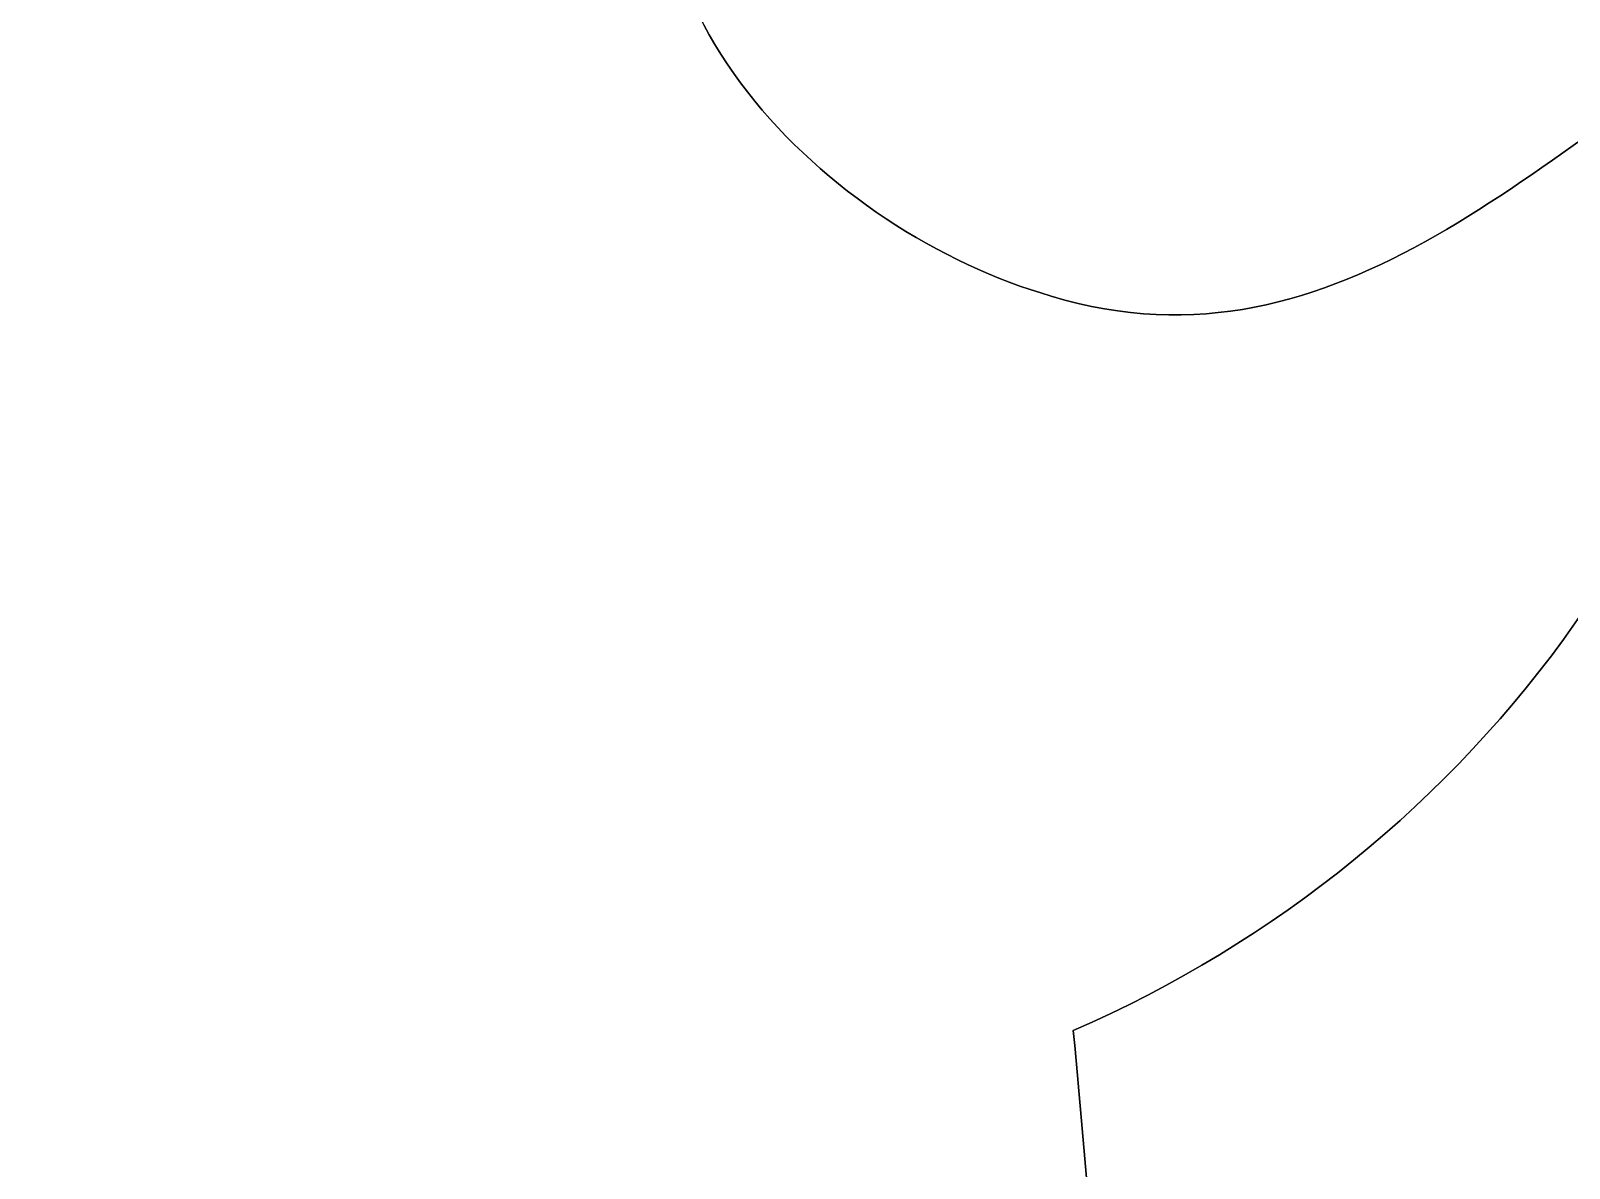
# Model space of a CAD drawing. Header units: centimetres. Extents: x -16.8 to 16.8, y -16.7 to 16.7.
# Drawn here: x 6.252 to 7.314, y -9.874 to -9.088 of the extents above; entities that cross this region are included whole.
import ezdxf

# ---------------------------------------------------------------- set-up
doc = ezdxf.new("R2010")
doc.units = ezdxf.units.CM
doc.header["$MEASUREMENT"] = 0
doc.layers.add('Layer 1', color=7, linetype='Continuous')

msp = doc.modelspace()

# ---------------------------------------------------------------- linework, layer by layer
at = {"layer": 'Layer 1', "color": 7}
for points, knots in [([(-16.77458, 16.66875), (-16.77458, 16.66875), (16.77458, 16.66875), (16.77458, 16.66875), (16.77458, 16.66875), (16.77458, 16.66875), (16.77458, -16.66875), (16.77458, -16.66875), (16.77458, -16.66875), (16.77458, -16.66875), (-16.77458, -16.66875), (-16.77458, -16.66875), (-16.77458, -16.66875), (-16.77458, -16.66875), (-16.77458, 16.66875), (-16.77458, 16.66875), (-16.77458, 16.66875), (-16.77458, 16.66875), (-16.77458, 16.66875), (-16.77458, 16.66875)], [0, 0, 0, 0, 0.1666667, 0.1666667, 0.1666667, 0.1666667, 0.3333333, 0.3333333, 0.3333333, 0.3333333, 0.5, 0.5, 0.5, 0.5, 0.6666667, 0.6666667, 0.6666667, 0.6666667, 1, 1, 1, 1]), ([(7.12329, -8.53616), (7.47607, -8.46596), (7.80874, -8.62118), (8.13576, -8.72843), (8.13576, -8.72843), (8.13188, -8.74995), (8.12412, -8.79334), (8.12024, -8.81486), (8.12024, -8.81486), (7.51522, -8.98137), (7.27604, -9.82239), (7.65104, -10.30817), (7.65104, -10.30817), (7.74665, -10.47715), (7.9562, -10.59462), (7.94844, -10.80911), (7.94844, -10.80911), (7.87365, -10.99961), (7.74559, -11.1693), (7.59354, -11.30582), (7.59354, -11.30582), (7.51205, -11.14778), (7.40375, -11.00208), (7.34695, -10.83239), (7.34695, -10.83239), (7.32966, -10.63625), (7.42491, -10.44751), (7.4235, -10.25137), (7.4235, -10.25137), (7.27745, -10.12649), (7.17268, -10.34062), (7.09789, -10.43764), (7.09789, -10.43764), (7.00017, -10.23267), (6.99347, -9.99984), (6.97195, -9.77829), (6.97195, -9.77829), (7.25099, -9.65764), (7.45702, -9.38283), (7.45314, -9.0745), (7.45314, -9.0745), (7.29897, -9.16411), (7.1568, -9.33203), (6.95678, -9.271), (6.95678, -9.271), (6.80261, -9.2269), (6.6361, -9.06498), (6.70313, -8.89318), (6.70313, -8.89318), (6.78215, -8.72455), (6.92926, -8.56156), (7.12329, -8.53616)], [0, 0, 0, 0, 0.0714286, 0.0714286, 0.0714286, 0.0714286, 0.1428571, 0.1428571, 0.1428571, 0.1428571, 0.2142857, 0.2142857, 0.2142857, 0.2142857, 0.2857143, 0.2857143, 0.2857143, 0.2857143, 0.3571429, 0.3571429, 0.3571429, 0.3571429, 0.4285714, 0.4285714, 0.4285714, 0.4285714, 0.5, 0.5, 0.5, 0.5, 0.5714286, 0.5714286, 0.5714286, 0.5714286, 0.6428571, 0.6428571, 0.6428571, 0.6428571, 0.7142857, 0.7142857, 0.7142857, 0.7142857, 0.7857143, 0.7857143, 0.7857143, 0.7857143, 0.8571429, 0.8571429, 0.8571429, 0.8571429, 1, 1, 1, 1])]:
    msp.add_open_spline(points, degree=3, knots=knots, dxfattribs=at)
at = {"layer": 'Layer 1', "color": 252}
msp.add_open_spline([(7.12329, -8.53616), (6.92926, -8.56156), (6.78215, -8.72455), (6.70313, -8.89318), (6.70313, -8.89318), (6.6361, -9.06498), (6.80261, -9.2269), (6.95678, -9.271), (6.95678, -9.271), (7.1568, -9.33203), (7.29897, -9.16411), (7.45314, -9.0745), (7.45314, -9.0745), (7.45702, -9.38283), (7.25099, -9.65764), (6.97195, -9.77829), (6.97195, -9.77829), (6.99347, -9.99984), (7.00017, -10.23267), (7.09789, -10.43764), (7.09789, -10.43764), (7.17268, -10.34062), (7.27745, -10.12649), (7.4235, -10.25137), (7.4235, -10.25137), (7.42491, -10.44751), (7.32966, -10.63625), (7.34695, -10.83239), (7.34695, -10.83239), (7.40375, -11.00208), (7.51205, -11.14778), (7.59354, -11.30582), (7.59354, -11.30582), (7.74559, -11.1693), (7.87365, -10.99961), (7.94844, -10.80911), (7.94844, -10.80911), (7.9562, -10.59462), (7.74665, -10.47715), (7.65104, -10.30817), (7.65104, -10.30817), (7.27604, -9.82239), (7.51522, -8.98137), (8.12024, -8.81486), (8.12024, -8.81486), (8.12412, -8.79334), (8.13188, -8.74995), (8.13576, -8.72843), (8.13576, -8.72843), (7.80874, -8.62118), (7.47607, -8.46596), (7.12329, -8.53616), (7.12329, -8.53616), (7.12329, -8.53616), (7.12329, -8.53616), (7.12329, -8.53616)], degree=3, knots=[0, 0, 0, 0, 0.0666667, 0.0666667, 0.0666667, 0.0666667, 0.1333333, 0.1333333, 0.1333333, 0.1333333, 0.2, 0.2, 0.2, 0.2, 0.2666667, 0.2666667, 0.2666667, 0.2666667, 0.3333333, 0.3333333, 0.3333333, 0.3333333, 0.4, 0.4, 0.4, 0.4, 0.4666667, 0.4666667, 0.4666667, 0.4666667, 0.5333333, 0.5333333, 0.5333333, 0.5333333, 0.6, 0.6, 0.6, 0.6, 0.6666667, 0.6666667, 0.6666667, 0.6666667, 0.7333333, 0.7333333, 0.7333333, 0.7333333, 0.8, 0.8, 0.8, 0.8, 0.8666667, 0.8666667, 0.8666667, 0.8666667, 1, 1, 1, 1], dxfattribs=at)

doc.saveas('drawing.dxf')
